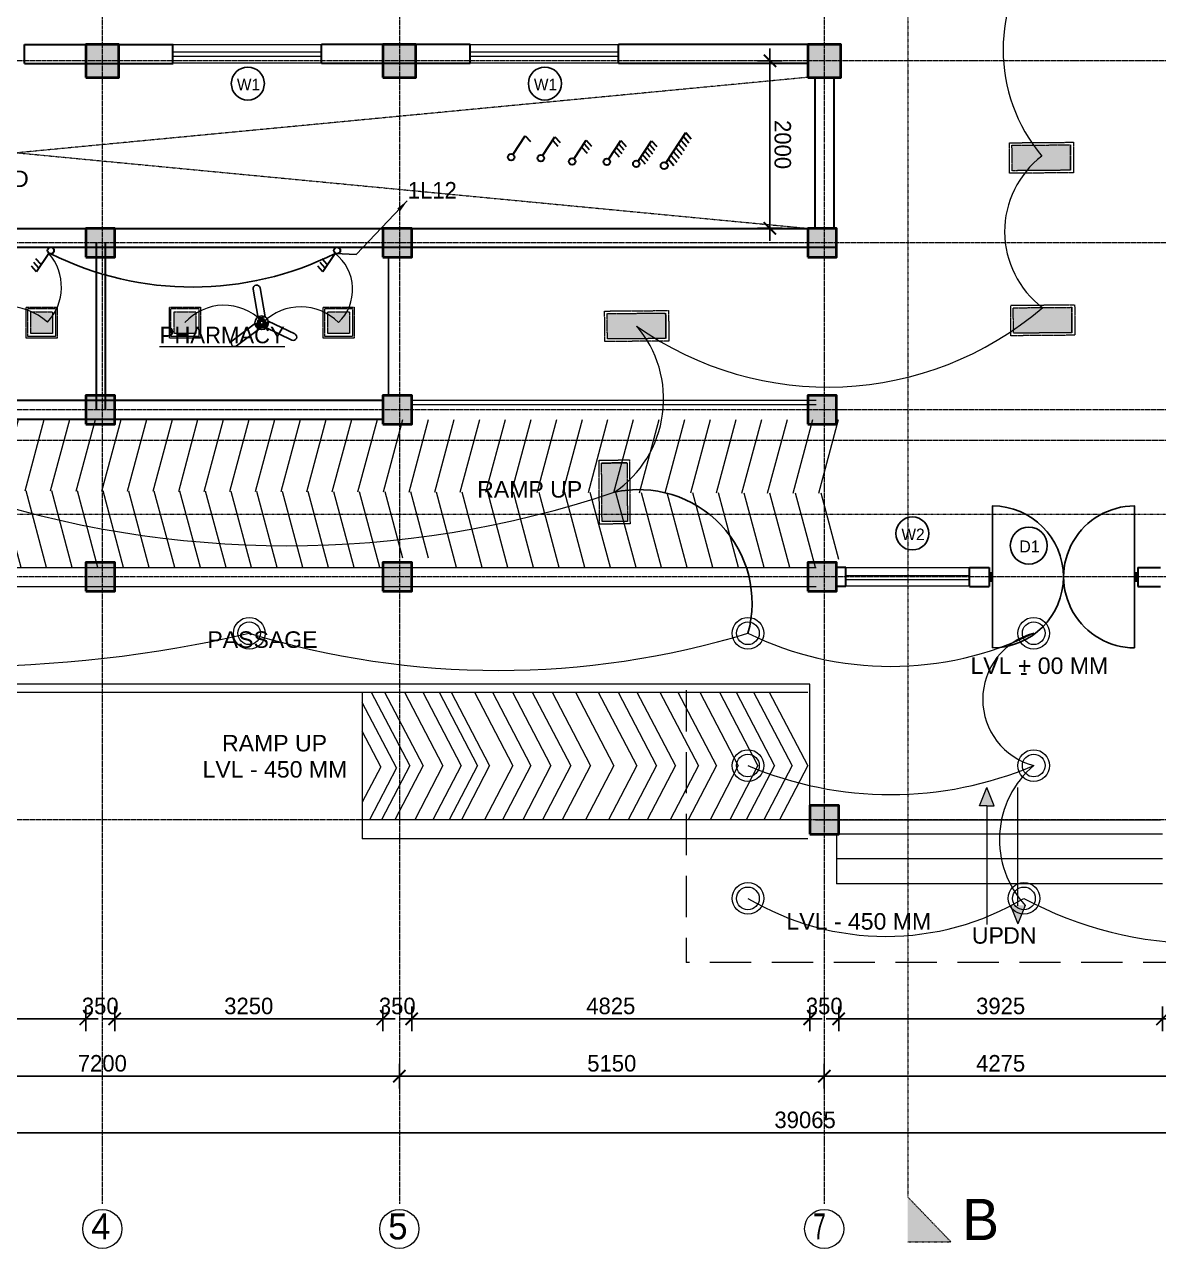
# Model space of a CAD drawing. Header units: inches. Extents: x -3071 to 2534411, y -17796 to 388172.
# Drawn here: x 1620608 to 1634353, y 346952 to 361790 of the extents above; entities that cross this region are included whole.
import ezdxf
from ezdxf.enums import TextEntityAlignment as Align

# ---------------------------------------------------------------- set-up
doc = ezdxf.new("R2010")
doc.units = ezdxf.units.IN
doc.header["$MEASUREMENT"] = 0
for name, pattern in [('ACAD_ISO08W100', [36, 24, -3, 6, -3]), ('CENTER', [2, 1.25, -0.25, 0.25, -0.25]), ('DASHDOT2', [12.7, 6.35, -3.175, 0, -3.175]), ('DASHED', [0.75, 0.5, -0.25])]:
    doc.linetypes.add(name, pattern=pattern)
for name, color, linetype, lineweight in [('001-Archi-Opening Tags', 14, 'Continuous', 25), ('001-Archi-Text', 180, 'Continuous', 18), ('002-Archi- Opening', 90, 'Continuous', 25), ('1 LIGHT N SWITCH', 3, 'Continuous', 25), ('A .4 col', 5, 'Continuous', 40), ('A 0.05 hatch', 252, 'Continuous', 5), ('A 0.13 dw', 3, 'Continuous', 13), ('A 0.13 IND DIM', 240, 'Continuous', 13), ('A 0.13parapet partition', 230, 'Continuous', 13), ('A 0.18 steps', 6, 'Continuous', 18), ('A 0.9 RAILING', 100, 'Continuous', 9), ('cen', 50, 'ACAD_ISO08W100', 5), ('conduit Light & fan City', 30, 'Continuous', 5), ('DIM', 161, 'Continuous', 15), ('dotted line', 1, 'DASHED', 9), ('Grid Tag', 6, 'Continuous', 20), ('p1 walls stone outline', 4, 'Continuous', 30), ('section', 6, 'DASHDOT2', 20), ('Switches', 173, 'Continuous', 15), ('text', 7, 'Continuous', 25)]:
    doc.layers.add(name, color=color, linetype=linetype, lineweight=lineweight)
for name, color, linetype in [('1 x 4 recessed', 80, 'CENTER'), ('2 x 11 recessed', 60, 'CENTER'), ('ceilling fan', 3, 'Continuous'), ('emergencylight', 1, 'Continuous'), ('Wires', 1, 'Continuous')]:
    doc.layers.add(name, color=color, linetype=linetype)
doc.styles.add('AERIAL', font='arial.ttf', dxfattribs={"height": 10})
doc.styles.add('Archi 100', font='GOTHIC.TTF', dxfattribs={"height": 200})
doc.styles.add('CG', font='GOTHIC.TTF', dxfattribs={"height": 40})
doc.styles.get("Standard").update_dxf_attribs({"font": 'GOTHIC.TTF'})
doc.linetypes.add('ZIGZAG', pattern='A,0.0001,-0.2,[131,ltypeshp.shx,S=0.2,R=0,X=-0.2,Y=0],-0.4,[131,ltypeshp.shx,S=0.2,R=180,X=0.2,Y=0],-0.2', length=0.8001)
doc.dimstyles.new('Archi 100', dxfattribs={"dimtxt": 200, "dimasz": 150, "dimexe": 150, "dimexo": 300, "dimgap": 50, "dimtad": 1, "dimdec": 0, "dimrnd": 5, "dimzin": 0, "dimdsep": 46, "dimtxsty": 'Archi 100', "dimblk": 'ARCHTICK', "dimcen": 0.09, "dimdle": 150, "dimclrd": 256, "dimclre": 256, "dimclrt": 256, "dimadec": 0, "dimazin": 0, "dimtfac": 1, "dimtdec": 0, "dimtix": 1, "dimtofl": 0, "dimtmove": 0, "dimatfit": 3, "dimfxl": 150, "dimfxlon": 1, "dimtolj": 1, "dimtzin": 0, "dimlwd": -1, "dimlwe": -1, "dimarcsym": 0})

# ---------------------------------------------------------------- blocks, each defined once
blk = doc.blocks.new('*U657')
at = {"ltscale": 100}
for points in [[(5, 50), (5, -50), (40, -50), (40, 50)], [(1760, 50), (1760, -50), (1795, -50), (1795, 50)]]:
    blk.add_hatch(color=256, dxfattribs=at).paths.add_polyline_path(points)
for points in [[(43, 855.5), (43, -855.5, 1)], [(1757, 855.5), (1757, -855.5, -1)]]:
    blk.add_lwpolyline(points, format="xyb", close=True, dxfattribs=at)
for points in [[(5, 50), (5, -50), (40, -50), (40, 50)], [(1760, 50), (1760, -50), (1795, -50), (1795, 50)]]:
    blk.add_lwpolyline(points, close=True)
blk = doc.blocks.new('WIN W3')
at = {"layer": 'A 0.13 dw'}
for points in [[(169745, 183259), (168245, 183259), (168245, 183489), (169745, 183489)], [(169745, 183339), (168245, 183339), (168245, 183389), (169745, 183389)]]:
    blk.add_lwpolyline(points, close=True, dxfattribs=at)
blk = doc.blocks.new('grid')
at = {"layer": 'Grid Tag', "linetype": 'Continuous', "ltscale": 30}
blk.add_circle((51, 48), 264, dxfattribs=at)
blk.add_attdef('GRID', (-143, -93), '', height=200)
blk = doc.blocks.new('dw tag')
blk.add_circle((0, 0), 224)
at = {"style": 'Archi 100', "flags": 1}
for tag, p in [('WIDTH', (15, 174.5)), ('HEIGHT', (-4.5, -348.5))]:
    blk.add_attdef(tag, p, '', height=200, dxfattribs=at)
at = {"style": 'Archi 100'}
blk.add_attdef('SYMBOL', text='', height=200, dxfattribs=at).set_placement((8, -10.5), align=Align.MIDDLE_CENTER)
blk = doc.blocks.new('window tag')
blk.add_circle((0, 0), 200)
at = {"style": 'Archi 100', "flags": 1}
for tag, p in [('WIDTH', (15, 174.5)), ('HEIGHT', (-4.5, -348.5))]:
    blk.add_attdef(tag, p, '', height=200, dxfattribs=at)
at = {"style": 'Archi 100'}
blk.add_attdef('SYMBOL', text='', height=200, dxfattribs=at).set_placement((8, -10.5), align=Align.MIDDLE_CENTER)
blk = doc.blocks.new('W2')
at = {"layer": 'A 0.13 dw'}
for points in [[(143910, 195589), (143910, 195359), (142110, 195359), (142110, 195589)], [(142110, 195446), (143910, 195446), (143910, 195496), (142110, 195496)]]:
    blk.add_lwpolyline(points, close=True, dxfattribs=at)
blk = doc.blocks.new('_ArchTick')
at = {"color": 0, "linetype": 'ByBlock', "const_width": 0.15}
blk.add_lwpolyline([(-0.5, -0.5), (0.5, 0.5)], dxfattribs=at)
blk = doc.blocks.new('*D897')
at = {"transparency": 16777216}
for p, q in [((1634401, 349886), (1634401, 349586)), ((1635701, 349886), (1635701, 349586)), ((1635851, 349736), (1634251, 349736))]:
    blk.add_line(p, q, dxfattribs=at)
at = {"layer": 'Defpoints', "color": 0, "transparency": 16777216}
for p in [(1634401, 351974), (1635701, 351949), (1634401, 349736)]:
    blk.add_point(p, dxfattribs=at)
at = {"transparency": 16777216, "xscale": 150, "yscale": 150, "zscale": 150, "rotation": 180}
blk.add_blockref('_ArchTick', (1634401, 349736), dxfattribs=at)
at = {"transparency": 16777216, "xscale": 150, "yscale": 150, "zscale": 150}
blk.add_blockref('_ArchTick', (1635701, 349736), dxfattribs=at)
at = {"transparency": 16777216, "insert": (1635051, 349891), "char_height": 200, "attachment_point": 5, "style": 'Archi 100'}
blk.add_mtext('\\A1;1300', dxfattribs=at)
blk = doc.blocks.new('*D898')
at = {"transparency": 16777216}
for p, q in [((1630476, 349886), (1630476, 349586)), ((1634401, 349886), (1634401, 349586)), ((1634551, 349736), (1630326, 349736))]:
    blk.add_line(p, q, dxfattribs=at)
at = {"layer": 'Defpoints', "color": 0, "transparency": 16777216}
for p in [(1630476, 351974), (1634401, 351974), (1630476, 349736)]:
    blk.add_point(p, dxfattribs=at)
at = {"transparency": 16777216, "xscale": 150, "yscale": 150, "zscale": 150, "rotation": 180}
blk.add_blockref('_ArchTick', (1630476, 349736), dxfattribs=at)
at = {"transparency": 16777216, "xscale": 150, "yscale": 150, "zscale": 150}
blk.add_blockref('_ArchTick', (1634401, 349736), dxfattribs=at)
at = {"transparency": 16777216, "insert": (1632439, 349891), "char_height": 200, "attachment_point": 5, "style": 'Archi 100'}
blk.add_mtext('\\A1;3925', dxfattribs=at)
blk = doc.blocks.new('*D899')
at = {"transparency": 16777216}
for p, q in [((1630126, 349886), (1630126, 349586)), ((1630476, 349886), (1630476, 349586)), ((1630126, 349736), (1629976, 349736)), ((1630476, 349736), (1630626, 349736))]:
    blk.add_line(p, q, dxfattribs=at)
at = {"layer": 'Defpoints', "color": 0, "transparency": 16777216}
for p in [(1630126, 351974), (1630476, 351974), (1630126, 349736)]:
    blk.add_point(p, dxfattribs=at)
at = {"transparency": 16777216, "xscale": 150, "yscale": 150, "zscale": 150}
blk.add_blockref('_ArchTick', (1630126, 349736), dxfattribs=at)
at = {"transparency": 16777216, "xscale": 150, "yscale": 150, "zscale": 150, "rotation": 180}
blk.add_blockref('_ArchTick', (1630476, 349736), dxfattribs=at)
at = {"transparency": 16777216, "insert": (1630301, 349891), "char_height": 200, "attachment_point": 5, "style": 'Archi 100'}
blk.add_mtext('\\A1;350', dxfattribs=at)
blk = doc.blocks.new('*D900')
at = {"transparency": 16777216}
for p, q in [((1625301, 349886), (1625301, 349586)), ((1630126, 349886), (1630126, 349586)), ((1630276, 349736), (1625151, 349736))]:
    blk.add_line(p, q, dxfattribs=at)
at = {"layer": 'Defpoints', "color": 0, "transparency": 16777216}
for p in [(1625301, 354919), (1630126, 351974), (1625301, 349736)]:
    blk.add_point(p, dxfattribs=at)
at = {"transparency": 16777216, "xscale": 150, "yscale": 150, "zscale": 150, "rotation": 180}
blk.add_blockref('_ArchTick', (1625301, 349736), dxfattribs=at)
at = {"transparency": 16777216, "xscale": 150, "yscale": 150, "zscale": 150}
blk.add_blockref('_ArchTick', (1630126, 349736), dxfattribs=at)
at = {"transparency": 16777216, "insert": (1627714, 349891), "char_height": 200, "attachment_point": 5, "style": 'Archi 100'}
blk.add_mtext('\\A1;4825', dxfattribs=at)
blk = doc.blocks.new('*D901')
at = {"transparency": 16777216}
for p, q in [((1624951, 349886), (1624951, 349586)), ((1625301, 349886), (1625301, 349586)), ((1624951, 349736), (1624801, 349736)), ((1625301, 349736), (1625451, 349736))]:
    blk.add_line(p, q, dxfattribs=at)
at = {"layer": 'Defpoints', "color": 0, "transparency": 16777216}
for p in [(1624951, 354919), (1625301, 354919), (1624951, 349736)]:
    blk.add_point(p, dxfattribs=at)
at = {"transparency": 16777216, "xscale": 150, "yscale": 150, "zscale": 150}
blk.add_blockref('_ArchTick', (1624951, 349736), dxfattribs=at)
at = {"transparency": 16777216, "xscale": 150, "yscale": 150, "zscale": 150, "rotation": 180}
blk.add_blockref('_ArchTick', (1625301, 349736), dxfattribs=at)
at = {"transparency": 16777216, "insert": (1625126, 349891), "char_height": 200, "attachment_point": 5, "style": 'Archi 100'}
blk.add_mtext('\\A1;350', dxfattribs=at)
blk = doc.blocks.new('*D902')
at = {"transparency": 16777216}
for p, q in [((1621701, 349886), (1621701, 349586)), ((1624951, 349886), (1624951, 349586)), ((1625101, 349736), (1621551, 349736))]:
    blk.add_line(p, q, dxfattribs=at)
at = {"layer": 'Defpoints', "color": 0, "transparency": 16777216}
for p in [(1621701, 354919), (1624951, 354919), (1621701, 349736)]:
    blk.add_point(p, dxfattribs=at)
at = {"transparency": 16777216, "xscale": 150, "yscale": 150, "zscale": 150, "rotation": 180}
blk.add_blockref('_ArchTick', (1621701, 349736), dxfattribs=at)
at = {"transparency": 16777216, "xscale": 150, "yscale": 150, "zscale": 150}
blk.add_blockref('_ArchTick', (1624951, 349736), dxfattribs=at)
at = {"transparency": 16777216, "insert": (1623326, 349891), "char_height": 200, "attachment_point": 5, "style": 'Archi 100'}
blk.add_mtext('\\A1;3250', dxfattribs=at)
blk = doc.blocks.new('*D903')
at = {"transparency": 16777216}
for p, q in [((1621351, 349886), (1621351, 349586)), ((1621701, 349886), (1621701, 349586)), ((1621351, 349736), (1621201, 349736)), ((1621701, 349736), (1621851, 349736))]:
    blk.add_line(p, q, dxfattribs=at)
at = {"layer": 'Defpoints', "color": 0, "transparency": 16777216}
for p in [(1621351, 354919), (1621701, 354919), (1621351, 349736)]:
    blk.add_point(p, dxfattribs=at)
at = {"transparency": 16777216, "xscale": 150, "yscale": 150, "zscale": 150}
blk.add_blockref('_ArchTick', (1621351, 349736), dxfattribs=at)
at = {"transparency": 16777216, "xscale": 150, "yscale": 150, "zscale": 150, "rotation": 180}
blk.add_blockref('_ArchTick', (1621701, 349736), dxfattribs=at)
at = {"transparency": 16777216, "insert": (1621526, 349891), "char_height": 200, "attachment_point": 5, "style": 'Archi 100'}
blk.add_mtext('\\A1;350', dxfattribs=at)
blk = doc.blocks.new('*D904')
at = {"transparency": 16777216}
for p, q in [((1618101, 349886), (1618101, 349586)), ((1621351, 349886), (1621351, 349586)), ((1621501, 349736), (1617951, 349736))]:
    blk.add_line(p, q, dxfattribs=at)
at = {"layer": 'Defpoints', "color": 0, "transparency": 16777216}
for p in [(1618101, 354919), (1621351, 354919), (1618101, 349736)]:
    blk.add_point(p, dxfattribs=at)
at = {"transparency": 16777216, "xscale": 150, "yscale": 150, "zscale": 150, "rotation": 180}
blk.add_blockref('_ArchTick', (1618101, 349736), dxfattribs=at)
at = {"transparency": 16777216, "xscale": 150, "yscale": 150, "zscale": 150}
blk.add_blockref('_ArchTick', (1621351, 349736), dxfattribs=at)
at = {"transparency": 16777216, "insert": (1619726, 349891), "char_height": 200, "attachment_point": 5, "style": 'Archi 100'}
blk.add_mtext('\\A1;3250', dxfattribs=at)
blk = doc.blocks.new('*D916')
at = {"transparency": 16777216}
for p, q in [((1630301, 349191), (1630301, 348891)), ((1634576, 349191), (1634576, 348891)), ((1634726, 349041), (1630151, 349041))]:
    blk.add_line(p, q, dxfattribs=at)
at = {"layer": 'Defpoints', "color": 0, "transparency": 16777216}
for p in [(1630301, 352149), (1634576, 352149), (1630301, 349041)]:
    blk.add_point(p, dxfattribs=at)
at = {"transparency": 16777216, "xscale": 150, "yscale": 150, "zscale": 150, "rotation": 180}
blk.add_blockref('_ArchTick', (1630301, 349041), dxfattribs=at)
at = {"transparency": 16777216, "xscale": 150, "yscale": 150, "zscale": 150}
blk.add_blockref('_ArchTick', (1634576, 349041), dxfattribs=at)
at = {"transparency": 16777216, "insert": (1632439, 349196), "char_height": 200, "attachment_point": 5, "style": 'Archi 100'}
blk.add_mtext('\\A1;4275', dxfattribs=at)
blk = doc.blocks.new('*D917')
at = {"transparency": 16777216}
for p, q in [((1625151, 349191), (1625151, 348891)), ((1630301, 349191), (1630301, 348891)), ((1630451, 349041), (1625001, 349041))]:
    blk.add_line(p, q, dxfattribs=at)
at = {"layer": 'Defpoints', "color": 0, "transparency": 16777216}
for p in [(1625151, 355094), (1630301, 352149), (1625151, 349041)]:
    blk.add_point(p, dxfattribs=at)
at = {"transparency": 16777216, "xscale": 150, "yscale": 150, "zscale": 150, "rotation": 180}
blk.add_blockref('_ArchTick', (1625151, 349041), dxfattribs=at)
at = {"transparency": 16777216, "xscale": 150, "yscale": 150, "zscale": 150}
blk.add_blockref('_ArchTick', (1630301, 349041), dxfattribs=at)
at = {"transparency": 16777216, "insert": (1627726, 349196), "char_height": 200, "attachment_point": 5, "style": 'Archi 100'}
blk.add_mtext('\\A1;5150', dxfattribs=at)
blk = doc.blocks.new('*D918')
at = {"transparency": 16777216}
for p, q in [((1617951, 349191), (1617951, 348891)), ((1625151, 349191), (1625151, 348891)), ((1625301, 349041), (1617801, 349041))]:
    blk.add_line(p, q, dxfattribs=at)
at = {"layer": 'Defpoints', "color": 0, "transparency": 16777216}
for p in [(1617951, 355094), (1625151, 355094), (1617951, 349041)]:
    blk.add_point(p, dxfattribs=at)
at = {"transparency": 16777216, "xscale": 150, "yscale": 150, "zscale": 150, "rotation": 180}
blk.add_blockref('_ArchTick', (1617951, 349041), dxfattribs=at)
at = {"transparency": 16777216, "xscale": 150, "yscale": 150, "zscale": 150}
blk.add_blockref('_ArchTick', (1625151, 349041), dxfattribs=at)
at = {"transparency": 16777216, "insert": (1621551, 349196), "char_height": 200, "attachment_point": 5, "style": 'Archi 100'}
blk.add_mtext('\\A1;7200', dxfattribs=at)
blk = doc.blocks.new('*D921')
at = {"transparency": 16777216}
for p, q in [((1610536, 348504), (1610536, 348204)), ((1649601, 348504), (1649601, 348204)), ((1610386, 348354), (1649751, 348354))]:
    blk.add_line(p, q, dxfattribs=at)
at = {"layer": 'Defpoints', "color": 0, "transparency": 16777216}
for p in [(1610536, 354894), (1649601, 351949), (1649601, 348354)]:
    blk.add_point(p, dxfattribs=at)
at = {"transparency": 16777216, "xscale": 150, "yscale": 150, "zscale": 150, "rotation": 180}
blk.add_blockref('_ArchTick', (1610536, 348354), dxfattribs=at)
at = {"transparency": 16777216, "xscale": 150, "yscale": 150, "zscale": 150}
blk.add_blockref('_ArchTick', (1649601, 348354), dxfattribs=at)
at = {"transparency": 16777216, "insert": (1630069, 348510), "char_height": 200, "attachment_point": 5, "style": 'Archi 100'}
blk.add_mtext('\\A1;39065', dxfattribs=at)
blk = doc.blocks.new('*D1264')
at = {"transparency": 16777216}
for p, q in [((1629642, 361499), (1629642, 359169)), ((1629792, 361349), (1629492, 361349)), ((1629792, 359319), (1629492, 359319))]:
    blk.add_line(p, q, dxfattribs=at)
at = {"layer": 'Defpoints', "color": 0, "transparency": 16777216}
for p in [(1630101, 361349), (1629642, 359319), (1630101, 359319)]:
    blk.add_point(p, dxfattribs=at)
at = {"transparency": 16777216, "xscale": 150, "yscale": 150, "zscale": 150}
for p, rotation in [((1629642, 361349), 90.00423666362136), ((1629642, 359319), 270.0042366636214)]:
    blk.add_blockref('_ArchTick', p, dxfattribs=dict(at, rotation=rotation))
at = {"transparency": 16777216, "insert": (1629797, 360334), "char_height": 200, "attachment_point": 5, "rotation": 270.0042, "style": 'Archi 100'}
blk.add_mtext('\\A1;2000', dxfattribs=at)
blk = doc.blocks.new('2 ft panel')
at = {"layer": '1 x 4 recessed', "lineweight": 0}
h = blk.add_hatch(dxfattribs=at)
h.set_pattern_fill('AR-SAND', color=256, scale=6.25)
h.set_pattern_definition([(37.5, (-417982.219, 97562.351), (-0.39370849, 12.04264856), [0, -9.5, 0, -10.625, 0, -10.15625]), (7.5, (-417982.219, 97562.351), (11.0611044, 17.6384129), [0, -5.125, 0, -8.5625, 0, -3.28125]), (327.5, (-417989.906, 97562.351), (19.46338664, 0.03536908), [0, -3.125, 0, -11.25, 0, -14.6875]), (317.5, (-417989.906, 97562.351), (18.7882913, 5.4854723), [0, -1.5625, 0, -7.375, 0, -8.4375])])
h.paths.add_polyline_path([(287, -125), (287, 125), (-288, 125), (-288, -125)])
at = {"layer": '1 x 4 recessed'}
blk.add_line((287, 125), (287, -125), dxfattribs=at)
at = {"layer": '1 x 4 recessed', "lineweight": 0}
for points in [[(316, -150), (-313, -150), (-313, 150), (316, 150)], [(287, -125), (-288, -125), (-288, 125), (287, 125)], [(316, 150), (316, -150)]]:
    blk.add_lwpolyline(points, dxfattribs=at)
blk = doc.blocks.new('1by1 15w')
at = {"layer": '2 x 11 recessed', "lineweight": 0, "true_color": 0xffffff}
h = blk.add_hatch(dxfattribs=at)
h.set_pattern_fill('DOTS', scale=7.6)
h.set_pattern_definition([(0, (-24150.00014, -28906.40267), (0.2375, 0.475), [0, -0.475])])
h.paths.add_polyline_path([(111699, 133932), (111912, 133932), (111912, 133720), (111699, 133720)])
at = {"layer": '2 x 11 recessed', "lineweight": 0}
for points in [[(111654, 133978), (111958, 133978), (111958, 133674), (111654, 133674)], [(111669, 133963), (111942, 133963), (111942, 133689), (111669, 133689)], [(111699, 133932), (111912, 133932), (111912, 133720), (111699, 133720)]]:
    blk.add_lwpolyline(points, close=True, dxfattribs=at)
blk = doc.blocks.new('emergency')
at = {"layer": 'conduit Light & fan City'}
for radius in [128, 91.5]:
    blk.add_circle((0, 0), radius, dxfattribs=at)
blk = doc.blocks.new('1 WAY')
at = {"layer": 'Switches', "lineweight": 30}
for p, q in [((1.76, 2.13), (6.02, 8.52)), ((6.02, 8.52), (7.78, 6.51))]:
    blk.add_line(p, q, dxfattribs=at)
blk.add_circle((1.13, 1.13), 1.13, dxfattribs=at)
blk = doc.blocks.new('2 WAY')
at = {"layer": 'Switches', "lineweight": 30}
for p, q in [((1.76, 2.13), (6.02, 8.52)), ((6.02, 8.52), (7.78, 6.51)), ((5.27, 7.27), (7.02, 5.26))]:
    blk.add_line(p, q, dxfattribs=at)
blk.add_circle((1.13, 1.13), 1.13, dxfattribs=at)
blk = doc.blocks.new('3 WAY')
at = {"layer": 'Switches', "lineweight": 30}
for p, q in [((1.76, 2.13), (6.02, 8.52)), ((6.02, 8.52), (7.78, 6.51)), ((4.51, 6.01), (6.27, 4.01)), ((5.27, 7.27), (7.02, 5.26))]:
    blk.add_line(p, q, dxfattribs=at)
blk.add_circle((1.13, 1.13), 1.13, dxfattribs=at)
blk = doc.blocks.new('4 WAY')
at = {"layer": 'Switches', "lineweight": 30}
for p, q in [((1.76, 2.13), (6.02, 8.52)), ((6.02, 8.52), (7.78, 6.51)), ((3.64, 4.89), (5.39, 2.88)), ((4.51, 6.01), (6.27, 4.01)), ((5.27, 7.27), (7.02, 5.26))]:
    blk.add_line(p, q, dxfattribs=at)
blk.add_circle((1.13, 1.13), 1.13, dxfattribs=at)
blk = doc.blocks.new('6gang switch')
at = {"layer": 'Switches', "lineweight": 30}
for p, q in [((1.74, 2.08), (6.46, 9.17)), ((6.46, 9.17), (8.21, 7.17)), ((3.32, 4.29), (5.08, 2.28)), ((4.07, 5.54), (5.83, 3.54)), ((4.95, 6.67), (6.71, 4.66)), ((5.7, 7.92), (7.46, 5.92)), ((2.44, 3.16), (4.2, 1.16))]:
    blk.add_line(p, q, dxfattribs=at)
blk.add_circle((1.13, 1.13), 1.13, dxfattribs=at)
blk = doc.blocks.new('8 gang')
at = {"layer": 'Switches', "lineweight": 30}
for p, q in [((1.74, 2.08), (7.96, 11.68)), ((5.7, 7.92), (7.46, 5.92)), ((6.46, 9.17), (8.21, 7.17)), ((7.21, 10.43), (8.97, 8.42)), ((7.96, 11.68), (9.72, 9.67)), ((3.32, 4.29), (5.08, 2.28)), ((4.07, 5.54), (5.83, 3.54)), ((4.95, 6.67), (6.71, 4.66)), ((2.44, 3.16), (4.2, 1.16))]:
    blk.add_line(p, q, dxfattribs=at)
blk.add_circle((1.13, 1.13), 1.13, dxfattribs=at)
blk = doc.blocks.new('CEILING FAN')
at = {"color": 3, "extrusion": (-0.984895, -0.173153, 0)}
for p, q in [((106626.4, -145944.4, -77.9), (106626.4, -145944.4, -75.8)), ((106626.4, -145944.4, -77.9), (106646.3, -146057.8, -77.9)), ((106646.3, -146057.8, -77.9), (106646.3, -146057.8, -75.8))]:
    blk.add_line(p, q, dxfattribs=at)
at = {"color": 3}
for p, q in [((106626.4, -145944.4, -77.9), (106626.4, -145944.4, -75.8)), ((106653.1, -145939.7, -77.9), (106653.1, -145939.7, -75.8)), ((106673, -146053.1, -75.8), (106646.3, -146057.8, -75.8)), ((106673.6, -146093.9, -75.8), (106685.4, -146069.5, -75.8)), ((106543.3, -146147, -75.8), (106635.2, -146077.5, -75.8)), ((106651.6, -146099.2, -75.8), (106559.7, -146168.6, -75.8)), ((106635.2, -146077.5, -75.8), (106651.6, -146099.2, -75.8)), ((106777.3, -146144.1, -75.8), (106673.6, -146093.9, -75.8)), ((106789.1, -146119.7, -77.9), (106789.1, -146119.7, -75.8))]:
    blk.add_line(p, q, dxfattribs=at)
at = {"color": 3, "extrusion": (0.984895, 0.173153, 0)}
for p, q in [((106653.1, -145939.7, -77.9), (106653.1, -145939.7, -75.8)), ((106673, -146053.1, -77.9), (106673, -146053.1, -75.8))]:
    blk.add_line(p, q, dxfattribs=at)
at = {"color": 3, "extrusion": (0, 0, -1)}
for p, q in [((106673, -146053.1, -77.9), (106653.1, -145939.7, -77.9)), ((106646.3, -146057.8, -77.9), (106673, -146053.1, -77.9)), ((106673.6, -146093.9, -77.9), (106685.4, -146069.5, -77.9)), ((106543.3, -146147, -77.9), (106635.2, -146077.5, -77.9)), ((106651.6, -146099.2, -77.9), (106559.7, -146168.6, -77.9)), ((106635.2, -146077.5, -77.9), (106651.6, -146099.2, -77.9)), ((106777.3, -146144.1, -77.9), (106673.6, -146093.9, -77.9))]:
    blk.add_line(p, q, dxfattribs=at)
at = {"color": 3, "extrusion": (0.173153, -0.984895, 0)}
for p, q in [((106673, -146053.1, -75.8), (106646.3, -146057.8, -75.8)), ((106646.3, -146057.8, -77.9), (106673, -146053.1, -77.9)), ((106646.3, -146057.8, -77.9), (106646.3, -146057.8, -75.8)), ((106673, -146053.1, -77.9), (106673, -146053.1, -75.8))]:
    blk.add_line(p, q, dxfattribs=at)
at = {"color": 3, "extrusion": (-0.900152, 0.435576, 0)}
for p, q in [((106673.6, -146093.9, -75.8), (106685.4, -146069.5, -75.8)), ((106673.6, -146093.9, -77.9), (106685.4, -146069.5, -77.9)), ((106685.4, -146069.5, -77.9), (106685.4, -146069.5, -75.8)), ((106673.6, -146093.9, -77.9), (106673.6, -146093.9, -75.8))]:
    blk.add_line(p, q, dxfattribs=at)
at = {"color": 3, "extrusion": (0.435576, 0.900152, 0)}
for p, q in [((106685.4, -146069.5, -77.9), (106685.4, -146069.5, -75.8)), ((106685.4, -146069.5, -77.9), (106789.1, -146119.7, -77.9)), ((106789.1, -146119.7, -77.9), (106789.1, -146119.7, -75.8))]:
    blk.add_line(p, q, dxfattribs=at)
at = {"color": 3, "extrusion": (-0.602909, 0.79781, 0)}
for p, q in [((106543.3, -146147, -75.8), (106635.2, -146077.5, -75.8)), ((106543.3, -146147, -77.9), (106635.2, -146077.5, -77.9)), ((106635.2, -146077.5, -77.9), (106635.2, -146077.5, -75.8))]:
    blk.add_line(p, q, dxfattribs=at)
at = {"color": 3, "extrusion": (0.602909, -0.79781, 0)}
for p, q in [((106651.6, -146099.2, -75.8), (106559.7, -146168.6, -75.8)), ((106651.6, -146099.2, -77.9), (106559.7, -146168.6, -77.9)), ((106651.6, -146099.2, -77.9), (106651.6, -146099.2, -75.8)), ((106561.9, -146166.6, -2.2), (106561.9, -146166.6, -0.2))]:
    blk.add_line(p, q, dxfattribs=at)
at = {"color": 3, "extrusion": (0.79781, 0.602909, 0)}
for p, q in [((106635.2, -146077.5, -75.8), (106651.6, -146099.2, -75.8)), ((106635.2, -146077.5, -77.9), (106635.2, -146077.5, -75.8)), ((106635.2, -146077.5, -77.9), (106651.6, -146099.2, -77.9)), ((106651.6, -146099.2, -77.9), (106651.6, -146099.2, -75.8))]:
    blk.add_line(p, q, dxfattribs=at)
at = {"color": 3, "extrusion": (-0.435576, -0.900152, 0)}
for p, q in [((106777.3, -146144.1, -75.8), (106673.6, -146093.9, -75.8)), ((106673.6, -146093.9, -77.9), (106673.6, -146093.9, -75.8)), ((106777.3, -146144.1, -77.9), (106673.6, -146093.9, -77.9))]:
    blk.add_line(p, q, dxfattribs=at)
at = {"color": 3}
for centre, radius in [((106659.6, -146076.1, -70.9), 26.7), ((106659.6, -146076.1, -81.1), 26.7), ((106659.6, -146076.1, 0.2), 6.78)]:
    blk.add_circle(centre, radius, dxfattribs=at)
at = {"color": 3, "extrusion": (0, 0, -1)}
for centre, radius in [((-106659.6, -146076.1, 81.1), 26.7), ((-106659.6, -146076.1, 70.9), 26.7), ((-106659.6, -146076.1, 81.1), 6.78), ((-106659.6, -146076.1, 81.1), 6.78)]:
    blk.add_circle(centre, radius, dxfattribs=at)
at = {"color": 3, "extrusion": (-0.024462, -1e-16, 0.999701)}
for centre, radius in [((146075.5, 106627.9, -2592.9), 16.3), ((146075.2, 106627.9, -2592.9), 14.5), ((146075.2, 106627.9, -2592.9), 14.5), ((146075.5, 106627.9, -2614.6), 8.13)]:
    blk.add_circle(centre, radius, dxfattribs=at)
at = {"color": 3, "extrusion": (0.024462, 1e-16, -0.999701)}
for centre, radius in [((-146075.5, 106627.9, 2592.9), 16.3), ((-146075.7, 106627.9, 2609.1), 10.2), ((-146075.3, 106627.9, 2609.1), 9.08), ((-146075.2, 106627.9, 2614.6), 7.26)]:
    blk.add_circle(centre, radius, dxfattribs=at)
at = {"color": 3, "extrusion": (0.024462, 0, -0.999701)}
blk.add_circle((-146075.3, 106627.9, 2609.1), 6.78, dxfattribs=at)
at = {"color": 3, "extrusion": (0, 0, -1)}
for centre, start, end in [((-106639.7, -145942, 77.9), 350.0288, 170.0288), ((-106639.7, -145942, 75.8), 350.0288, 170.0288), ((-106783.2, -146131.9, 75.8), 115.822, 295.822), ((-106783.2, -146131.9, 77.9), 115.822, 295.822), ((-106783.2, -146131.9, 77.9), 115.822, 295.822), ((-106553.7, -146155.7, 2.2), 232.9215, 52.9215)]:
    blk.add_arc(centre, 13.6, start, end, dxfattribs=at)
at = {"color": 3}
for centre, start, end in [((106639.7, -145942, -75.8), 9.9712, 189.9712), ((106639.7, -145942, -77.9), 9.9712, 189.9712), ((106783.2, -146131.9, -75.8), 244.178, 64.178)]:
    blk.add_arc(centre, 13.6, start, end, dxfattribs=at)

msp = doc.modelspace()

# ---------------------------------------------------------------- hatches: boundary and pattern name
at = {"layer": 'A .4 col', "linetype": 'Continuous'}
h = msp.add_hatch(color=256, dxfattribs=at)
h.dxf.hatch_style = 1
h.paths.add_polyline_path([(1621351.17, 361148.63), (1621751.17, 361148.63), (1621751.17, 361548.63), (1621351.17, 361548.63)])
h = msp.add_hatch(color=256, dxfattribs=at)
h.dxf.hatch_style = 1
h.paths.add_polyline_path([(1624951.17, 361148.63), (1625351.17, 361148.63), (1625351.17, 361548.63), (1624951.17, 361548.63)])
h = msp.add_hatch(color=256, dxfattribs=at)
h.dxf.hatch_style = 1
h.paths.add_polyline_path([(1630101.17, 361148.63), (1630501.17, 361148.63), (1630501.17, 361548.63), (1630101.17, 361548.63)])
h = msp.add_hatch(color=256, dxfattribs=at)
h.dxf.hatch_style = 1
h.paths.add_polyline_path([(1621351.32, 358968.63), (1621701.32, 358968.63), (1621701.32, 359318.63), (1621351.32, 359318.63)])
h = msp.add_hatch(color=256, dxfattribs=at)
h.dxf.hatch_style = 1
h.paths.add_polyline_path([(1624951.32, 358968.63), (1625301.32, 358968.63), (1625301.32, 359318.63), (1624951.32, 359318.63)])
h = msp.add_hatch(color=256, dxfattribs=at)
h.dxf.hatch_style = 1
h.paths.add_polyline_path([(1630101.32, 358968.63), (1630451.32, 358968.63), (1630451.32, 359318.63), (1630101.32, 359318.63)])
h = msp.add_hatch(color=256, dxfattribs=at)
h.dxf.hatch_style = 1
h.paths.add_polyline_path([(1621351.32, 356943.63), (1621701.32, 356943.63), (1621701.32, 357293.63), (1621351.32, 357293.63)])
h = msp.add_hatch(color=256, dxfattribs=at)
h.dxf.hatch_style = 1
h.paths.add_polyline_path([(1624951.32, 356943.63), (1625301.32, 356943.63), (1625301.32, 357293.63), (1624951.32, 357293.63)])
h = msp.add_hatch(color=256, dxfattribs=at)
h.dxf.hatch_style = 1
h.paths.add_polyline_path([(1630101.32, 356943.63), (1630451.32, 356943.63), (1630451.32, 357293.63), (1630101.32, 357293.63)])
h = msp.add_hatch(color=256, dxfattribs=at)
h.dxf.hatch_style = 1
h.paths.add_polyline_path([(1621351.32, 354918.63), (1621701.32, 354918.63), (1621701.32, 355268.63), (1621351.32, 355268.63)])
h = msp.add_hatch(color=256, dxfattribs=at)
h.dxf.hatch_style = 1
h.paths.add_polyline_path([(1624951.32, 354918.63), (1625301.32, 354918.63), (1625301.32, 355268.63), (1624951.32, 355268.63)])
h = msp.add_hatch(color=256, dxfattribs=at)
h.dxf.hatch_style = 1
h.paths.add_polyline_path([(1630101.32, 354918.63), (1630451.32, 354918.63), (1630451.32, 355268.63), (1630101.32, 355268.63)])
h = msp.add_hatch(color=256, dxfattribs=at)
h.dxf.hatch_style = 1
h.paths.add_polyline_path([(1630126.17, 351973.63), (1630476.17, 351973.63), (1630476.17, 352323.63), (1630126.17, 352323.63)])
at = {"layer": 'A 0.05 hatch'}
h = msp.add_hatch(dxfattribs=at)
h.set_pattern_fill('_USER', color=256, scale=300, angle=285, style=0, pattern_type=0)
h.set_pattern_definition([(75, (1613158.47, 356128.64), (289.778, -77.6457), [])])
h.paths.add_polyline_path([(1618151.32, 357003.36), (1618151.32, 356893.64), (1617926.32, 356893.64), (1617926.32, 357003.37), (1613173.47, 357003.64), (1613173.47, 356158.64), (1630478.48, 356106.14), (1630478.48, 357002.66), (1618483.48, 357003.34), (1618483.48, 356893.64), (1618258.48, 356893.64), (1618258.48, 357003.35)])
h = msp.add_hatch(dxfattribs=at)
h.set_pattern_fill('_USER', color=256, scale=300, angle=285, style=0, pattern_type=0)
h.set_pattern_definition([(285, (1613158.47, 356191.4), (289.778, 77.6457), [])])
h.paths.add_polyline_path([(1625178.48, 355318.64), (1625628.48, 355318.64), (1625628.48, 355208.64), (1630478.48, 355208.64), (1630478.48, 356106.14), (1613173.47, 356161.4), (1613173.47, 355208.64), (1617978.48, 355208.64), (1617978.48, 355318.64), (1618428.48, 355318.64), (1618428.48, 355208.64), (1625178.48, 355208.64)])
at = {"layer": 'DIM', "ltscale": 20}
for points in [[(1632183.41, 352319.2), (1632272.56, 352319.2), (1632361.71, 352319.2), (1632272.56, 352542.01)], [(1632738.01, 351111.17), (1632648.86, 351111.17), (1632559.71, 351111.17), (1632648.86, 350888.36)]]:
    msp.add_hatch(color=256, dxfattribs=at).paths.add_polyline_path(points)
at = {"layer": 'section'}
msp.add_hatch(color=256, dxfattribs=at).paths.add_polyline_path([(1631835.92, 347032.69), (1631313.57, 347032.69), (1631313.57, 347576.29)])

# ---------------------------------------------------------------- linework, layer by layer
at = {"layer": '002-Archi- Opening', "linetype": 'ZIGZAG', "ltscale": 100}
msp.add_line((1625021.68, 358968.63), (1625021.68, 357293.63), dxfattribs=at)
at = {"layer": 'A .4 col', "linetype": 'Continuous'}
for points in [[(1621351.17, 361148.63), (1621751.17, 361148.63), (1621751.17, 361548.63), (1621351.17, 361548.63)], [(1624951.17, 361148.63), (1625351.17, 361148.63), (1625351.17, 361548.63), (1624951.17, 361548.63)], [(1630101.17, 361148.63), (1630501.17, 361148.63), (1630501.17, 361548.63), (1630101.17, 361548.63)], [(1621351.32, 358968.63), (1621701.32, 358968.63), (1621701.32, 359318.63), (1621351.32, 359318.63)], [(1624951.32, 358968.63), (1625301.32, 358968.63), (1625301.32, 359318.63), (1624951.32, 359318.63)], [(1630101.32, 358968.63), (1630451.32, 358968.63), (1630451.32, 359318.63), (1630101.32, 359318.63)], [(1621351.32, 356943.63), (1621701.32, 356943.63), (1621701.32, 357293.63), (1621351.32, 357293.63)], [(1624951.32, 356943.63), (1625301.32, 356943.63), (1625301.32, 357293.63), (1624951.32, 357293.63)], [(1630101.32, 356943.63), (1630451.32, 356943.63), (1630451.32, 357293.63), (1630101.32, 357293.63)], [(1621351.32, 354918.63), (1621701.32, 354918.63), (1621701.32, 355268.63), (1621351.32, 355268.63)], [(1624951.32, 354918.63), (1625301.32, 354918.63), (1625301.32, 355268.63), (1624951.32, 355268.63)], [(1630101.32, 354918.63), (1630451.32, 354918.63), (1630451.32, 355268.63), (1630101.32, 355268.63)], [(1630126.17, 351973.63), (1630476.17, 351973.63), (1630476.17, 352323.63), (1630126.17, 352323.63)]]:
    msp.add_lwpolyline(points, close=True, dxfattribs=at)
at = {"layer": 'A 0.05 hatch'}
for p, q in [((1625277.74, 352806.14), (1624815.63, 353693.64)), ((1625438.53, 352806.14), (1624976.42, 353693.64)), ((1625679.71, 352806.14), (1625217.6, 353693.64)), ((1625900.79, 352806.14), (1625438.69, 353693.64)), ((1626098.43, 352806.14), (1625636.32, 353693.64)), ((1626245.81, 352806.14), (1625783.71, 353693.64)), ((1626527.19, 352806.14), (1626065.09, 353693.64)), ((1626744.93, 352806.14), (1626282.82, 353693.64)), ((1626988.65, 352806.14), (1626526.54, 353693.64)), ((1627228.45, 352806.14), (1626766.35, 353693.64)), ((1627468.25, 352806.14), (1627006.14, 353693.64)), ((1627750.68, 352806.14), (1627288.58, 353693.64)), ((1628027.78, 352806.14), (1627565.68, 353693.64)), ((1628267.58, 352806.14), (1627805.48, 353693.64)), ((1628496.72, 352806.14), (1628034.62, 353693.64)), ((1628776.34, 352806.14), (1628314.24, 353693.64)), ((1628993.71, 352806.14), (1628531.6, 353693.64)), ((1629258.78, 352806.14), (1628796.68, 353693.64)), ((1629497.35, 352806.14), (1629035.24, 353693.64)), ((1629698.81, 352806.14), (1629236.7, 353693.64)), ((1629910.87, 352806.14), (1629448.76, 353693.64)), ((1630101.32, 352806.14), (1629639.22, 353693.64)), ((1625115.1, 352776.85), (1624701.32, 353571.54)), ((1624925.69, 352792.64), (1624701.32, 353223.56)), ((1624925.69, 352792.64), (1624701.32, 352361.73)), ((1625115.1, 352776.85), (1624788, 352148.63)), ((1625277.74, 352806.14), (1624935.39, 352148.63)), ((1625438.53, 352806.14), (1625096.18, 352148.63)), ((1625679.71, 352806.14), (1625337.36, 352148.63)), ((1625900.79, 352806.14), (1625558.44, 352148.63)), ((1626098.43, 352806.14), (1625756.08, 352148.63)), ((1626245.81, 352806.14), (1625903.47, 352148.63)), ((1626527.19, 352806.14), (1626184.85, 352148.63)), ((1626744.93, 352806.14), (1626402.58, 352148.63)), ((1626988.65, 352806.14), (1626646.3, 352148.63)), ((1627228.45, 352806.14), (1626886.1, 352148.63)), ((1627468.25, 352806.14), (1627125.9, 352148.63)), ((1627750.68, 352806.14), (1627408.33, 352148.63)), ((1628027.78, 352806.14), (1627685.44, 352148.63)), ((1628267.58, 352806.14), (1627925.23, 352148.63)), ((1628496.72, 352806.14), (1628154.38, 352148.63)), ((1628776.34, 352806.14), (1628434, 352148.63)), ((1628993.71, 352806.14), (1628651.36, 352148.63)), ((1629258.78, 352806.14), (1628916.43, 352148.63)), ((1629497.35, 352806.14), (1629155, 352148.63)), ((1629698.81, 352806.14), (1629356.46, 352148.63)), ((1629910.87, 352806.14), (1629568.52, 352148.63)), ((1630101.32, 352806.14), (1629758.97, 352148.63))]:
    msp.add_line(p, q, dxfattribs=at)
at = {"layer": 'A 0.13parapet partition'}
for p, q in [((1610841.32, 355208.64), (1630201.32, 355208.64)), ((1610926.32, 354978.64), (1630201.32, 354978.64)), ((1630126.17, 353793.64), (1610611.35, 353793.64)), ((1630126.17, 352323.63), (1630126.17, 353793.64)), ((1630101.32, 353693.64), (1609399.51, 353693.64)), ((1630101.32, 352148.63), (1624701.32, 352148.63)), ((1630101.32, 351918.63), (1624701.32, 351918.63))]:
    msp.add_line(p, q, dxfattribs=at)
at = {"layer": 'A 0.18 steps'}
for p, q in [((1624701.32, 353693.64), (1624701.32, 351918.63)), ((1634401.17, 351973.63), (1630451.32, 351973.63)), ((1630451.32, 351973.63), (1630451.32, 351373.63)), ((1634401.17, 351673.63), (1630451.32, 351673.63)), ((1634401.17, 351373.63), (1630451.32, 351373.63))]:
    msp.add_line(p, q, dxfattribs=at)
at = {"layer": 'A 0.18 steps', "linetype": 'Continuous'}
msp.add_line((1630196.17, 352148.63), (1634376.17, 352148.63), dxfattribs=at)
at = {"layer": 'A 0.9 RAILING'}
for p, q in [((1625301.32, 357233.65), (1630201.32, 357233.63)), ((1625301.32, 357183.65), (1630201.32, 357183.63))]:
    msp.add_line(p, q, dxfattribs=at)
at = {"layer": 'cen', "ltscale": 2}
for p, q in [((1621551.17, 372579.01), (1621551.17, 347493.99)), ((1625151.17, 372579.01), (1625151.17, 347493.99)), ((1630301.17, 372579.01), (1630301.17, 347493.99)), ((1653916.17, 361348.63), (1606236.17, 361348.63)), ((1635004.09, 359143.63), (1609786.53, 359143.63)), ((1634976.32, 357118.64), (1609786.53, 357118.64)), ((1653916.17, 356748.63), (1606236.17, 356748.63)), ((1634981.32, 355093.64), (1609786.53, 355093.64)), ((1653916.17, 352148.63), (1606236.17, 352148.63))]:
    msp.add_line(p, q, dxfattribs=at)
at = {"layer": 'Defpoints'}
for centre, radius, start, end in [((1622645.74, 362473.86), 3867.36, 243.596121, 296.549406), ((1628051.84, 354777.21), 1374.23, 344.511708, 102.420028)]:
    msp.add_arc(centre, radius, start, end, dxfattribs=at)
at = {"layer": 'DIM', "ltscale": 20}
for p, q in [((1632183.41, 352319.2), (1632272.56, 352542.01)), ((1632361.71, 352319.2), (1632272.56, 352542.01)), ((1632648.86, 351104.35), (1632648.86, 352542.01)), ((1632272.56, 352319.2), (1632183.41, 352319.2)), ((1632272.56, 352319.2), (1632272.56, 350881.55)), ((1632272.56, 352319.2), (1632361.71, 352319.2)), ((1632559.71, 351111.17), (1632648.86, 350888.36)), ((1632738.01, 351111.17), (1632648.86, 350888.36))]:
    msp.add_line(p, q, dxfattribs=at)
at = {"layer": 'dotted line', "ltscale": 1000}
for p in [(1628626.17, 353719.81), (1650416.17, 350418.59)]:
    msp.add_line(p, (1628626.17, 350418.59), dxfattribs=at)
at = {"layer": 'p1 walls stone outline'}
for p, q in [((1620607.67, 361318.63), (1620607.67, 361548.63)), ((1620607.67, 361548.63), (1621351.17, 361548.63)), ((1620651.73, 361548.63), (1622407.79, 361548.63)), ((1622407.67, 361318.86), (1622407.67, 361548.63)), ((1624207.67, 361318.63), (1624207.67, 361548.63)), ((1626007.79, 361548.63), (1624207.67, 361548.63)), ((1626007.67, 361318.86), (1626007.67, 361548.63)), ((1630101.17, 361548.63), (1627807.67, 361548.63)), ((1627807.67, 361318.63), (1627807.67, 361548.63)), ((1620607.67, 361318.63), (1621351.17, 361318.63)), ((1620651.73, 361318.63), (1622407.79, 361318.63)), ((1626007.79, 361318.63), (1624207.67, 361318.63)), ((1630101.17, 361318.63), (1627807.67, 361318.63)), ((1630186.17, 361148.63), (1630186.17, 359318.63)), ((1630416.17, 361148.63), (1630416.17, 359318.63)), ((1610611.32, 359318.63), (1630451.32, 359318.63)), ((1610841.32, 359088.63), (1630451.32, 359088.63)), ((1621476.32, 359143.63), (1621476.32, 357118.64)), ((1621586.32, 359143.63), (1621586.32, 357118.64)), ((1618101.32, 357233.64), (1624951.32, 357233.64)), ((1618101.32, 357003.64), (1624951.32, 357003.64)), ((1630451.32, 355208.66), (1630451.32, 355208.66)), ((1630451.32, 354978.66), (1630451.32, 355208.66)), ((1630561.32, 355208.66), (1630451.32, 355208.66)), ((1630561.32, 354978.66), (1630561.32, 355208.66)), ((1632061.32, 355208.66), (1632301.3, 355208.66)), ((1632061.32, 354978.66), (1632061.32, 355208.66)), ((1632301.3, 355208.66), (1632301.3, 354978.66)), ((1634101.3, 355208.66), (1634376.32, 355208.66)), ((1634101.3, 355208.66), (1634101.3, 354978.66)), ((1630451.32, 354978.66), (1630451.32, 354978.66)), ((1630561.32, 354978.66), (1630451.32, 354978.66)), ((1632061.32, 354978.66), (1632301.3, 354978.66)), ((1634101.3, 354978.66), (1634376.32, 354978.66))]:
    msp.add_line(p, q, dxfattribs=at)
at = {"layer": 'section'}
for p, q in [((1631313.57, 372320.86), (1631313.57, 347576.29)), ((1630101.17, 361148.63), (1610929.08, 359318.63)), ((1610951.17, 361148.63), (1630101.32, 359318.63)), ((1653854.71, 355849.31), (1605366.89, 355849.31)), ((1631835.92, 347032.69), (1631313.57, 347576.29)), ((1631313.57, 347032.69), (1631835.92, 347032.69))]:
    msp.add_line(p, q, dxfattribs=at)
at = {"layer": 'Wires', "lineweight": 9}
for centre, radius, start, end in [((1634488.28, 361489.26), 2019.16, 140.448094, 219.8709), ((1633640.59, 359279.71), 1153.38, 127.491547, 233.021342), ((1620432.81, 358607.18), 622.75, 316.746547, 40.826754), ((1624024.79, 358577.06), 559.79, 314.248593, 51.36169), ((1620382.27, 357617.23, 33.5), 755.87, 48.169826, 132.389827), ((1623026.27, 357744.87, 17.41), 641.37, 44.596223, 137.753976), ((1623956.61, 357720.84), 646.32, 44.777174, 134.600982), ((1630344.19, 361396.4), 4001.54, 234.611303, 310.604206), ((1626989.57, 357248.21), 1364.67, 304.182399, 40.482846), ((1623791.88, 367927.28), 12455.74, 251.406343, 288.558865), ((1619794.47, 369706.95), 15700.31, 256.980688, 283.019312), ((1626353.8, 364317.76), 10358.28, 253.035253, 286.964747), ((1631107.97, 357944.8), 3936.03, 243.896938, 296.103062), ((1633051.61, 353608.18), 829.55, 104.795191, 255.204809), ((1631107.97, 356897.03), 4442.35, 247.055512, 292.944488), ((1633599.08, 351910.01), 1174.55, 130.274967, 222.853277), ((1631048.86, 354005.64), 3269.77, 239.23197, 300.76803), ((1634886.37, 355213.49), 4563.52, 241.681461, 298.318437)]:
    msp.add_arc(centre, radius, start, end, dxfattribs=at)

# ---------------------------------------------------------------- block references
ref = msp.add_blockref('grid', (1621504.94, 347145.93), dxfattribs=dict(xscale=0.8987445155798923, yscale=0.8987445155798923, zscale=0.8987445155798923))
ref.add_attrib('GRID', '4', (1621416.4, 347062.15), dxfattribs={"height": 314.56})
ref = msp.add_blockref('grid', (1625104.94, 347145.93), dxfattribs=dict(xscale=0.8987445155798923, yscale=0.8987445155798923, zscale=0.8987445155798923))
ref.add_attrib('GRID', '5', (1625016.4, 347062.15), dxfattribs={"height": 314.56})
ref = msp.add_blockref('grid', (1630254.94, 347145.93), dxfattribs=dict(xscale=0.8987445155798923, yscale=0.8987445155798923, zscale=0.8987445155798923))
ref.add_attrib('GRID', '7', (1630166.41, 347062.15), dxfattribs={"height": 314.56, "width": 0.65})
at = {"layer": '001-Archi-Opening Tags'}
ref = msp.add_blockref('window tag', (1623314.74, 361073.21), dxfattribs=at)
ref.add_attrib('SYMBOL', 'W1', dxfattribs={"layer": '0', "height": 140, "style": 'CG'}).set_placement((1623322.74, 361062.71), align=Align.MIDDLE_CENTER)
ref = msp.add_blockref('window tag', (1626914.74, 361073.21), dxfattribs=at)
ref.add_attrib('SYMBOL', 'W1', dxfattribs={"layer": '0', "height": 140, "style": 'CG'}).set_placement((1626922.74, 361062.71), align=Align.MIDDLE_CENTER)
ref = msp.add_blockref('window tag', (1631369.24, 355619.56), dxfattribs=at)
ref.add_attrib('SYMBOL', 'W2', dxfattribs={"layer": '0', "height": 140, "style": 'CG'}).set_placement((1631377.24, 355609.06), align=Align.MIDDLE_CENTER)
ref = msp.add_blockref('dw tag', (1632780.4, 355472.51), dxfattribs=at)
ref.add_attrib('SYMBOL', 'D1', dxfattribs={"layer": '0', "height": 145, "style": 'CG'}).set_placement((1632788.4, 355462.01), align=Align.MIDDLE_CENTER)
at = {"layer": '002-Archi- Opening', "xscale": 1.00558659217495, "yscale": 1.00558659217495, "zscale": 1.00558659217495, "rotation": 180.0000000000128}
msp.add_blockref('*U657', (1634106.33, 355093.66), dxfattribs=at)
at = {"layer": '1 LIGHT N SWITCH', "xscale": 3.090980253980554, "yscale": 3.090980253980554, "zscale": 3.090980253980554}
msp.add_blockref('CEILING FAN', (1293800.19, 809692.62, 16.75), dxfattribs=at)
at = {"layer": '1 x 4 recessed', "xscale": 1.232584708463637, "yscale": 1.232584708463637, "zscale": 1.232584708463637}
for p, rotation in [((1632932.62, 360174.02), 0.4480127828097937), ((1632948.02, 358204.26), 0.4480127828097937), ((1628026.33, 358134.14), 0.4480127828097937), ((1627759.05, 356120.48), 90.44801278280978)]:
    msp.add_blockref('2 ft panel', p, dxfattribs=dict(at, rotation=rotation))
at = {"layer": '1 x 4 recessed', "xscale": 1.232584708463633, "yscale": 1.232584708463633, "zscale": 1.232584708463633}
for p in [(1483005.58, 193224.27), (1484741.67, 193224.27), (1486605.58, 193224.27)]:
    msp.add_blockref('1by1 15w', p, dxfattribs=at)
at = {"layer": 'A 0.13 IND DIM'}
for name, p in [('W2', (1480297.52, 165960.03)), ('W2', (1483897.52, 165960.03)), ('WIN W3', (1462316.11, 171720.05))]:
    msp.add_blockref(name, p, dxfattribs=at)
at = {"layer": 'ceilling fan', "lineweight": -3, "xscale": 34.89373264493602, "yscale": 34.89373264493602, "zscale": 34.89373264493602}
for name, p in [('1 WAY', (1626467.9, 360142.71)), ('2 WAY', (1626827.54, 360130.05)), ('3 WAY', (1627206.98, 360089.3)), ('4 WAY', (1627627.2, 360085.22))]:
    msp.add_blockref(name, p, dxfattribs=at)
for p, rotation in [((1620965.28, 359088.63), 179.9999999999917), ((1624435.57, 359088.63), 180)]:
    msp.add_blockref('3 WAY', p, dxfattribs=dict(at, rotation=rotation))
at = {"layer": 'conduit Light & fan City', "xscale": 34.89373264493602, "yscale": 34.89373264493602, "zscale": 34.89373264493602}
msp.add_blockref('6gang switch', (1627983.87, 360060.36), dxfattribs=at)
at = {"layer": 'emergencylight', "xscale": 1.5, "yscale": 1.5, "zscale": 1.5}
for p in [(1623331.42, 354410.23), (1629376.17, 354410.23), (1632839.78, 354410.23), (1629376.17, 352806.14), (1632839.78, 352806.14), (1629376.17, 351196.11), (1632721.56, 351196.11)]:
    msp.add_blockref('emergency', p, dxfattribs=at)
at = {"layer": 'Wires', "ltscale": 5, "xscale": 38.09999999999999, "yscale": 38.09999999999999, "zscale": 38.09999999999999}
msp.add_blockref('8 gang', (1628318.85, 360035.56), dxfattribs=at)

# ---------------------------------------------------------------- texts
at = {"layer": '001-Archi-Text', "insert": (1622515.89, 358125.33), "char_height": 200, "attachment_point": 1, "style": 'Archi 100'}
msp.add_mtext_dynamic_manual_height_columns('\\pxqc;{\\LPHARMACY}', width=976, gutter_width=1000, heights=[0], dxfattribs=at)
at = {"layer": 'section', "insert": (1632196.86, 347303.68), "char_height": 500, "width": 2050.5885, "attachment_point": 5, "style": 'CG'}
msp.add_mtext('B', dxfattribs=at)
at = {"layer": 'text', "style": 'AERIAL'}
for s, p in [('RAMP UP', (1626094.64, 356054.42)), ('PASSAGE', (1622824.52, 354233.37)), ('RAMP UP', (1623002.12, 352977.49))]:
    msp.add_text(s, height=200, dxfattribs=at).set_placement(p)
at = {"layer": 'text', "char_height": 200, "width": 14192.8258, "attachment_point": 1, "style": 'AERIAL'}
for s, insert in [('VOID ', (1619976.39, 360019.14)), ('LVL + 00 MM', (1632073.58, 354116.62)), ('-', (1632671.89, 354038.5)), ('LVL - 450 MM', (1622765.94, 352860.55)), ('LVL - 450 MM', (1629842.84, 351017.12)), ('UP', (1632090.4, 350846.92)), ('DN', (1632470.47, 350846.92))]:
    msp.add_mtext(s, dxfattribs=dict(at, insert=insert))
at = {"layer": 'Wires', "lineweight": 9, "insert": (1625253.17, 359880.06), "char_height": 200, "attachment_point": 1, "style": 'CG'}
msp.add_mtext_dynamic_manual_height_columns('1L12', width=291.9664, gutter_width=300, heights=[0], dxfattribs=at)

# ---------------------------------------------------------------- dimensions: what is measured, and where the dimension line sits
dim = msp.add_aligned_dim(p1=(1630101.17, 361348.63), p2=(1630101.32, 359318.63), distance=-459.16, text='2000', dimstyle='Archi 100')
dim.commit()
dim.dimension.update_dxf_attribs({"geometry": '*D1264', "text_midpoint": (1629797.12, 360333.61)})
for base, p1, p2, picture, middle in [((1617951.17, 349041), (1625151.17, 355093.64), (1617951.17, 355093.64), '*D918', (1621551.17, 349196.03)), ((1625151.17, 349041), (1630301.17, 352148.63), (1625151.17, 355093.64), '*D917', (1627726.17, 349196.03)), ((1618101.32, 349736.11), (1621351.32, 354918.63), (1618101.32, 354918.63), '*D904', (1619726.32, 349891.14)), ((1621351.32, 349736.11), (1621701.32, 354918.63), (1621351.32, 354918.63), '*D903', (1621526.32, 349891.14)), ((1621701.32, 349736.11), (1624951.32, 354918.63), (1621701.32, 354918.63), '*D902', (1623326.32, 349891.14)), ((1624951.32, 349736.11), (1625301.32, 354918.63), (1624951.32, 354918.63), '*D901', (1625126.32, 349891.14)), ((1625301.32, 349736.11), (1630126.17, 351973.63), (1625301.32, 354918.63), '*D900', (1627713.74, 349891.14)), ((1630301.17, 349041), (1634576.17, 352148.63), (1630301.17, 352148.63), '*D916', (1632438.67, 349196.03)), ((1630126.17, 349736.11), (1630476.17, 351973.63), (1630126.17, 351973.63), '*D899', (1630301.17, 349891.14)), ((1630476.17, 349736.11), (1634401.17, 351973.63), (1630476.17, 351973.63), '*D898', (1632438.67, 349891.14)), ((1634401.17, 349736.11), (1635701.17, 351948.63), (1634401.17, 351973.63), '*D897', (1635051.17, 349891.14))]:
    dim = msp.add_linear_dim(base=base, p1=p1, p2=p2, dimstyle='Archi 100', override={"dimtmove": 1})
    dim.commit()
    dim.dimension.update_dxf_attribs({"geometry": picture, "text_midpoint": middle})
dim = msp.add_linear_dim(base=(1649601.17, 348354.49), p1=(1610536.32, 354893.64), p2=(1649601.17, 351948.63), dimstyle='Archi 100')
dim.commit()
dim.dimension.update_dxf_attribs({"geometry": '*D921', "text_midpoint": (1630068.74, 348509.52)})

# ---------------------------------------------------------------- leaders
at = {"layer": 'Defpoints'}
msp.add_leader([(1625247.26, 359652.48), (1624627.46, 358999.61), (1624374.33, 359014.32)], dimstyle='Archi 100', override={"dimgap": 50, "dimtad": 0}, dxfattribs=at)

doc.saveas('drawing.dxf')
